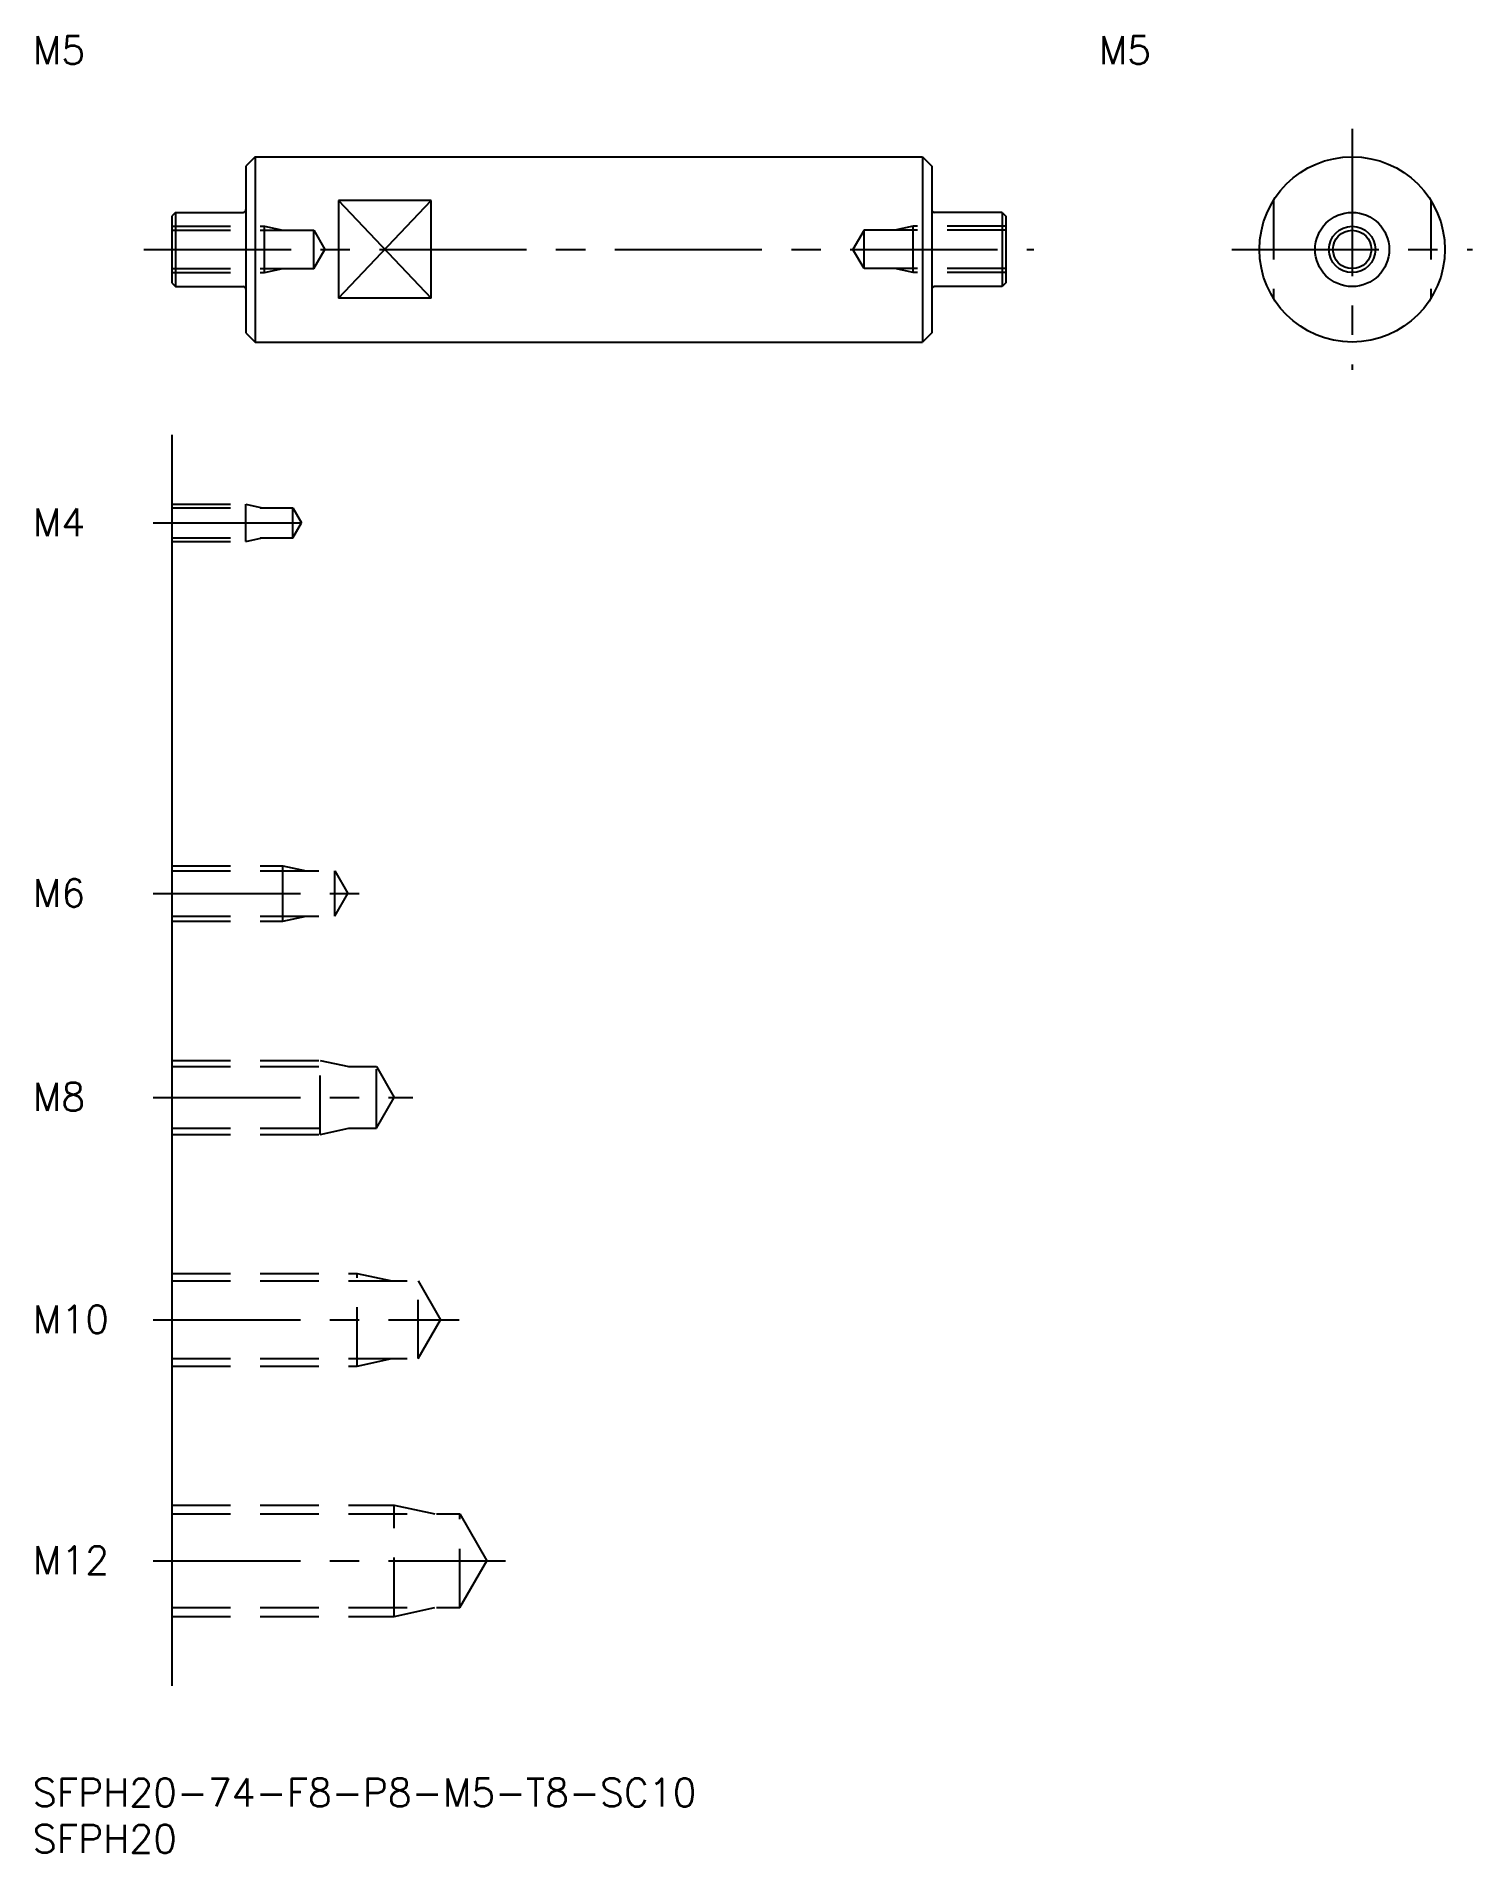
# Model space of a CAD drawing. Extents: x 0 to 155, y -8 to 188.
import ezdxf

# ---------------------------------------------------------------- set-up
doc = ezdxf.new("R2010")
doc.units = 0
doc.header["$LTSCALE"] = 0.5
doc.linetypes.add('CENTER', pattern=[50.8, 31.75, -6.35, 6.35, -6.35])
doc.linetypes.add('DASHED', pattern=[19.05, 12.7, -6.35])
for name, color, linetype in [('MSM_CENTER', 1, 'CENTER'), ('MSM_CONTINUOUS', 7, 'CONTINUOUS'), ('MSM_DASHED', 4, 'DASHED'), ('MSM_NARROW', 5, 'CONTINUOUS'), ('MSM_PART_NUMBER', 7, 'CONTINUOUS')]:
    doc.layers.add(name, color=color, linetype=linetype)
doc.styles.get("Standard").update_dxf_attribs({"font": 'txt.shx', "height": 3, "bigfont": 'bigfont.shx'})

# ---------------------------------------------------------------- blocks, each defined once
blk = doc.blocks.new('*U4')
at = {"layer": 'MSM_PART_NUMBER'}
blk.add_text('SFPH20-74-F8-P8-M5-T8-SC10', height=3, dxfattribs=at).set_placement((0, -3))
blk = doc.blocks.new('*U5')
at = {"layer": 'MSM_PART_NUMBER'}
blk.add_text('SFPH20', height=3, dxfattribs=at).set_placement((0, -8))
blk = doc.blocks.new('*U6')
at = {"layer": 'MSM_PART_NUMBER'}
blk.add_text('M12', height=3, dxfattribs=at).set_placement((0, 22.06))
blk = doc.blocks.new('*U7')
at = {"layer": 'MSM_PART_NUMBER'}
blk.add_text('M10', height=3, dxfattribs=at).set_placement((0, 48.06))
blk = doc.blocks.new('*U8')
at = {"layer": 'MSM_PART_NUMBER'}
blk.add_text('M8', height=3, dxfattribs=at).set_placement((0, 72.06))
blk = doc.blocks.new('*U9')
at = {"layer": 'MSM_PART_NUMBER'}
blk.add_text('M6', height=3, dxfattribs=at).set_placement((0, 94.06))
blk = doc.blocks.new('*U10')
at = {"layer": 'MSM_PART_NUMBER'}
blk.add_text('M5', height=3, dxfattribs=at).set_placement((0, 185))
blk = doc.blocks.new('*U11')
at = {"layer": 'MSM_PART_NUMBER'}
blk.add_text('M5', height=3, dxfattribs=at).set_placement((115, 185))
blk = doc.blocks.new('*U12')
at = {"layer": 'MSM_PART_NUMBER'}
blk.add_text('M4', height=3, dxfattribs=at).set_placement((0, 134.06))

msp = doc.modelspace()

# ---------------------------------------------------------------- linework, layer by layer
at = {"layer": 'MSM_CENTER'}
for p, q in [((142.36, 178), (142.36, 152)), ((12, 165), (108, 165)), ((129.36, 165), (155.36, 165)), ((13, 135.5), (31, 135.5)), ((13, 95.5), (36, 95.5)), ((13, 73.5), (41, 73.5)), ((13, 49.5), (46, 49.5)), ((13, 23.5), (51, 23.5))]:
    msp.add_line(p, q, dxfattribs=at)
at = {"layer": 'MSM_CONTINUOUS'}
for p, q in [((24, 175), (23, 174)), ((24, 175), (24, 155)), ((24, 175), (96, 175)), ((96, 175), (96, 155)), ((96, 175), (97, 174)), ((23, 174), (23, 156)), ((97, 174), (97, 156)), ((15.4, 169), (15, 168.6)), ((15, 168.6), (15, 161.4)), ((15.4, 169), (22.7, 169)), ((15.4, 169), (15.4, 161)), ((33, 170.27), (33, 159.73)), ((43, 170.27), (33, 170.27)), ((43, 159.73), (43, 170.27)), ((104.6, 169), (97.3, 169)), ((104.6, 169), (105, 168.6)), ((104.6, 169), (104.6, 161)), ((105, 168.6), (105, 161.4)), ((15, 161.4), (15.4, 161)), ((15.4, 161), (22.7, 161)), ((104.6, 161), (97.3, 161)), ((105, 161.4), (104.6, 161)), ((43, 159.73), (33, 159.73)), ((23, 156), (24, 155)), ((24, 155), (96, 155)), ((97, 156), (96, 155)), ((15, 145), (15, 10))]:
    msp.add_line(p, q, dxfattribs=at)
for radius in [10, 4, 2.07]:
    msp.add_circle((142.36, 165), radius, dxfattribs=at)
for centre, start, end in [((22.7, 169.3), 270, 0), ((97.3, 169.3), 180, 270), ((22.7, 160.7), 0, 90), ((97.3, 160.7), 90, 180)]:
    msp.add_arc(centre, 0.3, start, end, dxfattribs=at)
at = {"layer": 'MSM_DASHED'}
for p, q in [((133.86, 170.27), (133.86, 159.73)), ((150.86, 170.27), (150.86, 159.73)), ((15, 167.5), (25, 167.5)), ((15, 167.07), (30.31, 167.07)), ((25, 162.5), (25, 167.5)), ((25, 167.5), (27, 167.07)), ((30.31, 162.93), (30.31, 167.07)), ((30.31, 167.07), (31.5, 165)), ((89.69, 167.07), (88.5, 165)), ((105, 167.07), (89.69, 167.07)), ((89.69, 162.93), (89.69, 167.07)), ((95, 167.5), (93, 167.07)), ((105, 167.5), (95, 167.5)), ((95, 162.5), (95, 167.5)), ((30.31, 162.93), (31.5, 165)), ((89.69, 162.93), (88.5, 165)), ((15, 162.93), (30.31, 162.93)), ((25, 162.5), (27, 162.93)), ((105, 162.93), (89.69, 162.93)), ((95, 162.5), (93, 162.93)), ((15, 162.5), (25, 162.5)), ((105, 162.5), (95, 162.5)), ((15, 137.5), (23, 137.5)), ((23, 133.5), (23, 137.5)), ((23, 137.5), (24.75, 137.12)), ((15, 137.12), (28.06, 137.12)), ((28.06, 133.88), (28.06, 137.12)), ((28.06, 137.12), (29, 135.5)), ((28.06, 133.88), (29, 135.5)), ((15, 133.88), (28.06, 133.88)), ((15, 133.5), (23, 133.5)), ((23, 133.5), (24.75, 133.88)), ((15, 98.5), (27, 98.5)), ((27, 92.5), (27, 98.5)), ((27, 98.5), (29.5, 97.96)), ((15, 97.96), (32.58, 97.96)), ((32.58, 93.04), (32.58, 97.96)), ((32.58, 97.96), (34, 95.5)), ((32.58, 93.04), (34, 95.5)), ((15, 93.04), (32.58, 93.04)), ((15, 92.5), (27, 92.5)), ((27, 92.5), (29.5, 93.04)), ((15, 77.5), (31, 77.5)), ((15, 76.82), (37.08, 76.82)), ((31, 69.5), (31, 77.5)), ((31, 77.5), (34.12, 76.82)), ((37.08, 70.18), (37.08, 76.82)), ((37.08, 76.82), (39, 73.5)), ((37.08, 70.18), (39, 73.5)), ((15, 70.18), (37.08, 70.18)), ((15, 69.5), (31, 69.5)), ((31, 69.5), (34.12, 70.18)), ((15, 54.5), (35, 54.5)), ((15, 53.69), (41.58, 53.69)), ((35, 44.5), (35, 54.5)), ((35, 54.5), (38.75, 53.69)), ((41.58, 45.31), (41.58, 53.69)), ((41.58, 53.69), (44, 49.5)), ((41.58, 45.31), (44, 49.5)), ((15, 45.31), (41.58, 45.31)), ((35, 44.5), (38.75, 45.31)), ((15, 44.5), (35, 44.5)), ((15, 29.5), (39, 29.5)), ((39, 17.5), (39, 29.5)), ((39, 29.5), (43.37, 28.55)), ((15, 28.55), (46.08, 28.55)), ((46.08, 18.45), (46.08, 28.55)), ((46.08, 28.55), (49, 23.5)), ((46.08, 18.45), (49, 23.5)), ((15, 18.45), (46.08, 18.45)), ((39, 17.5), (43.37, 18.45)), ((15, 17.5), (39, 17.5))]:
    msp.add_line(p, q, dxfattribs=at)
at = {"layer": 'MSM_NARROW'}
for p, q in [((33, 159.73), (43, 170.27)), ((33, 170.27), (43, 159.73))]:
    msp.add_line(p, q, dxfattribs=at)
msp.add_circle((142.36, 165), 2.5, dxfattribs=at)

# ---------------------------------------------------------------- block references
at = {"layer": 'MSM_CONTINUOUS'}
for name in ['*U10', '*U11', '*U12', '*U9', '*U8', '*U7', '*U6', '*U4', '*U5']:
    msp.add_blockref(name, (0, 0), dxfattribs=at)

doc.saveas('drawing.dxf')
